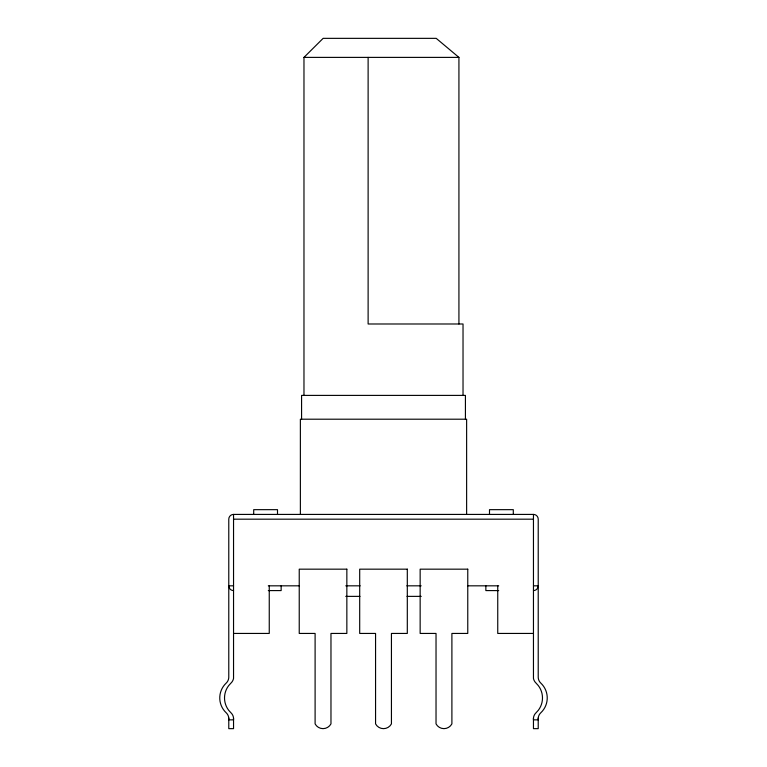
<?xml version="1.0" encoding="UTF-8"?>
<svg xmlns="http://www.w3.org/2000/svg" width="767" height="767" viewBox="0 0 767 767"><rect width="100%" height="100%" fill="white"/><g stroke="black" fill="none" stroke-linecap="round" stroke-linejoin="round"><path stroke-width="1.15" d="M233.542 719.58L233.494 717.701A8.332 8.332 0 0 0 230.944 712.773L228.71 710.319A20.345 20.345 0 0 1 228.71 685.573L230.944 683.109A8.725 8.725 0 0 0 233.542 678.383L233.542 514.417L533.458 514.417A4.765 4.765 0 0 1 538.223 519.182L538.223 677.319A8.245 8.245 0 0 0 540.821 683.109A20.345 20.345 0 0 1 540.821 712.773A8.399 8.399 0 0 0 538.233 717.902L538.223 719.858L533.458 719.858M303.972 395.398L303.972 57.391L323.137 38.35L436.212 38.35L458.925 57.391L458.925 323.99M303.972 57.391L458.925 57.391M233.542 519.182L533.458 519.182M233.542 585.825L228.777 585.825A4.765 4.765 0 0 0 233.542 590.59M268.297 585.825L299.159 585.825M345.764 585.825L360.174 585.825M406.826 585.825L421.179 585.825M467.841 585.825L498.703 585.825M533.458 585.825L538.223 585.825A4.765 4.765 0 0 1 533.458 590.59M268.297 590.59L281.144 590.59L281.144 585.825M498.703 590.59L485.856 590.59L485.856 585.825M345.764 596.371L359.982 596.371M407.018 596.371L421.236 596.371M233.542 633.437L269.255 633.437L269.255 585.825M533.458 633.437L497.745 633.437L497.745 585.825M233.542 719.858L228.777 719.858L228.767 717.902A8.399 8.399 0 0 0 226.179 712.773A20.345 20.345 0 0 1 226.179 683.109A8.245 8.245 0 0 0 228.777 677.319L228.777 519.182A4.765 4.765 0 0 1 233.542 514.417M533.458 719.58L533.506 717.701A8.332 8.332 0 0 1 536.056 712.773L538.29 710.319A20.345 20.345 0 0 0 538.29 685.573L536.056 683.109A8.725 8.725 0 0 1 533.458 678.383L533.458 514.417M538.223 717.979L538.223 728.65L533.458 728.65L533.458 718.18M513.296 514.417L513.296 509.662L489.499 509.662L489.499 514.417M466.624 514.417L466.624 419.204L300.376 419.204L300.376 514.417M465.425 419.204L465.425 395.398L301.575 395.398L301.575 419.204M463.028 395.398L463.028 323.99L368.122 323.99L368.122 57.391M277.501 514.417L277.501 509.662L253.704 509.662L253.704 514.417M233.542 718.18L233.542 728.65L228.777 728.65L228.777 717.979M346.847 569.172L299.235 569.172L299.235 633.437L315.103 633.437L315.103 723.885A8.993 8.993 0 0 0 330.97 723.885L330.97 633.437L346.847 633.437L346.847 569.172M407.306 569.172L359.694 569.172L359.694 633.437L375.562 633.437L375.562 723.885A8.993 8.993 0 0 0 391.438 723.885L391.438 633.437L407.306 633.437L407.306 569.172M467.765 569.172L420.153 569.172L420.153 633.437L436.03 633.437L436.03 723.885A8.993 8.993 0 0 0 451.897 723.885L451.897 633.437L467.765 633.437L467.765 569.172"/></g></svg>
